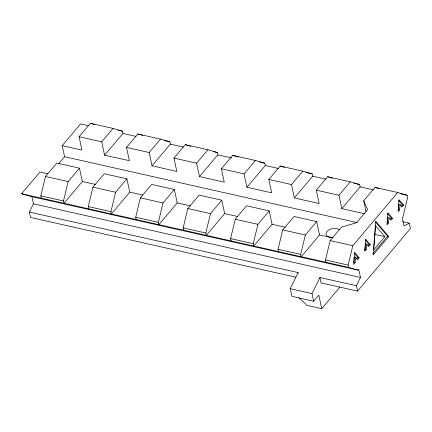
<?xml version="1.0" encoding="UTF-8"?>
<svg xmlns="http://www.w3.org/2000/svg" width="432" height="432" viewBox="0 0 432 432"><rect width="100%" height="100%" fill="white"/><g stroke="black" fill="none" stroke-linecap="round" stroke-linejoin="round"><path stroke-width="0.65" d="M355.147 262.58L355.547 257.272L354.359 257.008L353.959 262.31L355.147 262.58L353.592 264.416L354.499 252.385L359.154 257.834L357.599 259.675L355.547 257.272M364.306 250.063L365.083 249.145L365.483 243.837L366.665 244.107L368.717 246.51L370.273 244.669L365.618 239.22L364.711 251.251L366.266 249.41L366.665 244.107M388.514 223.074L388.913 217.771L387.725 217.501L387.326 222.809L388.514 223.074L386.959 224.915L387.866 212.884L392.521 218.333L390.965 220.174L388.913 217.771M399.632 209.909L400.032 204.606L398.849 204.336L398.45 209.644L399.632 209.909L398.083 211.75L398.99 199.719L403.639 205.168L402.089 207.004L400.032 204.606M41.315 198.175L40.819 195.858L45.484 176.472L56.813 163.058L79.472 168.161L82.339 181.532L63.974 203.278L63.477 200.961L68.143 181.575L79.472 168.161M88.76 208.861L88.263 206.545L92.929 187.159L104.258 173.745L126.916 178.848L129.757 192.11L111.413 213.964L110.916 211.648L115.582 192.262L126.916 178.848M136.204 219.542L135.707 217.226L140.373 197.845L151.702 184.432L174.355 189.529L177.223 202.905L158.857 224.645L158.36 222.329L163.026 202.948L174.355 189.529M183.649 230.229L183.152 227.912L187.812 208.526L199.147 195.113L221.8 200.216L224.667 213.586L206.302 235.332L205.805 233.015L210.47 213.629L221.8 200.216M231.088 240.916L230.591 238.599L235.256 219.213L246.591 205.799L269.244 210.902L272.111 224.273L253.746 246.019L253.249 243.702L257.915 224.316L269.244 210.902M278.532 251.597L278.035 249.286L282.701 229.9L294.03 216.486L316.688 221.589L319.556 234.959L301.19 256.7L300.694 254.383L305.354 235.003L316.688 221.589M325.976 262.283L325.48 259.967L330.145 240.581L341.474 227.167L356.513 222.718L367.637 209.552L363.722 200.837L375.052 187.418L397.705 192.521L407.111 195.248L407.608 197.564L402.943 216.95L402.262 217.755L404.012 225.909L409.244 223.177L410.4 228.56L357.566 291.103L321.073 282.884L319.918 277.501L356.416 285.719L357.566 291.103M356.416 285.719L360.466 277.457L358.717 269.309L358.036 270.113L348.629 267.386L348.133 265.07L352.798 245.684L397.705 192.521M295.985 277.236L30.537 217.453L29.381 212.069L33.431 203.807L31.822 196.285M298.993 297.675L307.033 305.381L321.727 308.691L318.821 295.142L313.675 301.234L291.875 296.32L290.234 288.673L298.118 272.592L29.381 212.069M313.675 301.234L312.039 293.587L319.918 277.501M358.036 270.113L31.007 196.463L21.6 193.736L39.965 171.99L47.855 173.767M58.59 163.804L64.579 156.713L62.208 145.654L80.579 123.914L88.463 125.69M62.208 145.654L81.929 150.098L79.061 136.723L90.391 123.309L113.049 128.412L122.45 131.139L122.947 133.456L104.582 155.201L129.346 160.677L126.506 147.409L137.835 133.996L160.488 139.099L169.895 141.826L170.392 144.142L152.005 165.775L176.812 171.466L173.945 158.096L185.279 144.682L207.932 149.785L217.339 152.512L217.836 154.829L199.471 176.569L224.257 182.153L221.389 168.777L232.724 155.363L255.377 160.466L264.784 163.193L265.28 165.51L246.91 187.256L271.701 192.839L268.834 179.464L280.163 166.05L302.821 171.153L312.223 173.88L312.719 176.197L294.354 197.937L319.145 203.521L316.278 190.15L327.607 176.737L350.26 181.84L359.667 184.567L360.164 186.883L341.798 208.624L364.63 213.764M104.582 155.201L101.714 141.826L113.049 128.412M152.005 165.775L149.159 152.512L160.488 139.099M199.471 176.569L196.603 163.199L207.932 149.785M246.91 187.256L244.048 173.88L255.377 160.466M294.354 197.937L291.487 184.567L302.821 171.153M341.798 208.624L338.931 195.253L350.26 181.84M356.8 258.946L357.966 257.569L359.154 257.834M367.924 245.781L369.09 244.399L370.273 244.669M390.166 219.445L391.333 218.068L392.521 218.333M401.29 206.28L402.457 204.898L403.639 205.168M321.727 308.691L339.908 287.161M384.869 236.682L373.745 249.847L375.559 225.785L384.869 236.682L374.771 234.409M372.832 253.67L387.585 236.201L388.768 236.471L373.145 254.966L375.694 221.168L388.768 236.471M82.339 181.532L95.369 184.415M117.92 130.118L122.45 131.139M164.068 140.513L169.895 141.826M213.457 151.637L217.339 152.512M259.605 162.027L264.784 163.193M305.753 172.422L312.223 173.88M353.84 183.254L359.667 184.567M399.989 193.644L407.111 195.248M122.947 133.456L135.994 136.393M170.392 144.142L183.438 147.08M217.836 154.829L231.536 157.912M265.28 165.51L278.327 168.448M312.719 176.197L325.766 179.134M360.164 186.883L373.21 189.821M79.061 136.723L101.714 141.826M126.506 147.409L149.159 152.512M173.945 158.096L196.603 163.199M221.389 168.777L244.048 173.88M268.834 179.464L291.487 184.567M316.278 190.15L338.931 195.253M402.727 221.708L409.244 223.177M64.579 156.713L357.124 222.599M177.223 202.905L190.269 205.843M224.667 213.586L237.713 216.529M272.111 224.273L285.158 227.21M319.556 234.959L332.602 237.897M45.484 176.472L68.143 181.575M92.929 187.159L115.582 192.262M140.373 197.845L163.026 202.948M187.812 208.526L210.47 213.629M235.256 219.213L257.915 224.316M282.701 229.9L305.354 235.003M330.145 240.581L352.798 245.684M365.083 249.145L366.266 249.41M40.819 195.858L63.477 200.961M88.263 206.545L110.916 211.648M135.707 217.226L158.36 222.329M183.152 227.912L205.805 233.015M230.591 238.599L253.249 243.702M278.035 249.286L300.694 254.383M325.48 259.967L348.133 265.07M21.6 193.736L348.629 267.386M33.431 203.807L360.466 277.457M290.234 288.673L312.039 293.587M129.757 192.11L142.814 195.107M375.052 187.418L378.815 188.509M327.607 176.737L332.624 178.189M280.163 166.05L284.553 167.324M232.724 155.363L238.367 157M185.279 144.682L190.922 146.318M137.835 133.996L142.852 135.448M90.391 123.309L94.781 124.583M398.65 200.443L402.457 204.898M387.526 213.608L391.333 218.068M375.381 221.918L387.585 236.201M365.283 239.944L369.09 244.399M354.159 253.109L357.966 257.569M363.722 200.837L366.039 211.658M298.118 272.592L298.253 273.229M333.045 237.26A7.247 4.331 -12.1 0 1 326.932 231.471A7.247 4.331 -12.1 0 1 339.304 229.846"/></g></svg>
